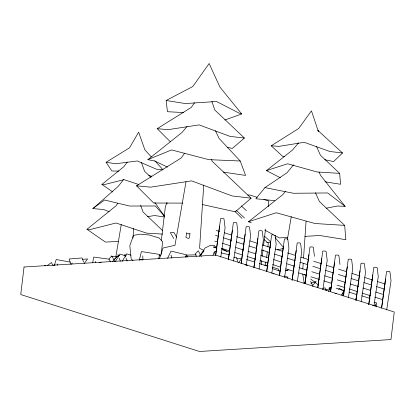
<?xml version="1.0" encoding="UTF-8"?>
<svg xmlns="http://www.w3.org/2000/svg" width="415" height="415" viewBox="0 0 415 415"><rect width="100%" height="100%" fill="white"/><g stroke="black" fill="none" stroke-linecap="round" stroke-linejoin="round"><path stroke-width="0.62" d="M95.336 262.659L95.388 261.419M203.724 185.137L199.589 248.295L204.081 250.582M302.805 269.003L303.199 263.193M303.552 258.026L306.062 221.221M132.971 238.106L133.656 228.406M161.295 240.83L165.398 206.395L167.001 202.857M161.144 254.426L162.654 241.852L159.153 237.977L149.301 235.004L139.907 234.169L133.474 235.393L129.807 245.701L131.171 258.986L133.049 260.573M261.305 264.417L261.756 260.615M262.285 256.18L263.043 249.846M263.572 245.41L265.533 228.935M268.178 206.763L268.858 201.057L263.847 199.459M266.606 257.57L267.276 251.952M267.872 246.961L268.318 243.216L264.35 239.746M278.273 270.845L278.481 269.096L272.401 267.161M215.655 255.184L220.614 218.575L222.725 218.446L223.981 218.845L225.091 227.866L220.759 256.968M228.333 259.889L233.38 222.642L235.492 222.513L236.747 222.912L237.857 231.933L233.526 261.035M253.949 267.379L258.908 230.776L261.019 230.641L262.275 231.041L263.385 240.067L259.053 269.164M271.675 234.843L266.715 271.446L270.684 242.391M292.155 280.224L297.202 242.972L299.314 242.842L300.569 243.242L301.679 252.268L297.348 281.365M305.009 283.647L309.969 247.039L312.08 246.909L313.335 247.309L314.446 256.33M343.304 295.843L348.263 259.24L350.374 259.105L351.63 259.51L352.74 268.531L348.408 297.628M215.655 255.204L219.623 226.128M228.416 259.271L232.384 230.19M245.151 234.257L241.182 263.333L246.147 226.709L248.253 226.58L249.508 226.979L250.619 236L246.287 265.102M253.949 267.4L257.917 238.324M283.445 246.458L279.477 275.534L284.441 238.905L286.547 238.775L287.803 239.175L288.918 248.201L284.581 277.298M292.155 280.234L296.211 250.525M305.009 283.668L308.978 254.592M321.739 258.654L317.771 287.735L322.735 251.106L324.841 250.976L326.097 251.376L327.212 260.397L322.88 289.499M334.506 262.721L330.537 291.797L335.496 255.173L337.608 255.043L338.863 255.443L339.973 264.464M343.304 295.864L347.272 266.788M360.033 270.855L355.982 300.564L361.029 263.307L363.135 263.172L364.396 263.572L365.506 272.598L361.175 301.695M372.8 274.922L368.743 304.631L373.796 267.369L375.902 267.239L377.157 267.639L378.267 276.665L373.936 305.762M385.566 278.989L381.598 308.065L386.557 271.436L388.668 271.306L389.924 271.706L391.034 280.732L386.702 309.829M271.82 273.231L276.151 244.134L275.041 235.108M115.899 256.387L121.273 224.479M287.367 239.533L291.273 216.63M186.024 181.687L174.969 245.301L163.043 248.035L159.474 258.825M92.716 262.705L93.728 257.072L109.104 259.183M139.305 260.252L141.432 251.573L159.702 254.437L158.639 258.778M264.941 265.579L265.849 261.901M54.241 265.662L56.222 259.541L70.088 262.062M375.082 306.249L376.597 302.903L374.133 302.338M212.957 255.241L214.804 251.355L216.682 251.806M167.572 258.317L171.011 251.106L186.672 254.852L185.614 257.072M115.303 261.569L119.956 254.063L124.822 255.614M122.088 261.341L126.741 253.835L130.995 255.189M287.294 278.247L287.958 277.173L284.311 276.011M328.369 291.496L331.362 286.672M341.467 295.024L344.128 290.733L336.223 288.218M342.686 295.236L343.682 293.628M355.785 298.769L356.781 297.161M338.63 289.437L339.314 288.342L342.292 290.241M200.678 254.8L205.052 247.957L210.742 245.291L214.508 245.322M194.568 102.713L191.305 107.412L157.212 128.671L170.306 141.748M184.597 153.182L181.329 157.897L136.519 185.837L153.726 203.028L182.574 203.106M238.511 262.825L241.789 258.265L236.835 258.581M127.275 162.016L123.914 166.633L101.914 184.4L112.823 191.969M117.787 203.314L115.894 205.918L86.979 229.272L105.415 242.064L118.259 241.478M71.556 264.049L72.314 263.032M84.188 263.499L87.596 258.934L82.637 259.334M123.794 179.254L118.342 186.262L92.872 208.579L103.864 209.565L109.145 211.723M293.55 164.812L287.045 172.744L264.92 187.616L255.879 198.754L274.766 200.658M187.082 126.44L182.118 132.375L147.875 159.651L154.79 161.03L167.473 167.131M298.577 142.812L292.476 150.085L266.466 170.607L280.379 177.796M285.551 191.315L282.656 194.765L248.471 221.735L251.22 222.871M114.53 259.359L117.362 256.174L112.232 261.772M312.173 285.992L316.204 281.463L310.762 283.295M199.2 256.283L203.895 251.163L200.756 254.307M318.295 131.503L317.885 130.414L342.536 152.985L333.598 161.57L324.727 159.692M211.863 101.374L214.742 109.934L244.399 138.055L232.359 148.43L227.384 147.33M211.515 159.396L212.127 161.212L251.106 198.173L235.284 211.806L202.37 204.543M47.445 265.527L51.408 262.508L52.814 265.211M53.592 265.564L55.081 264.433M92.872 208.579L104.596 200.004L129.537 206.027L155.376 205.985L164.734 216.604M284.716 156.45L282.807 156.45L271.182 145.79L298.707 128.479L311.452 110.847L318.305 131.228M118.975 171.068L111.889 171.016L106.105 162.265L129.563 147.807L138.636 132.162L144.876 149.846L151.376 156.995M183.596 112.558L167.458 111.713L166.135 100.497L192.825 86.502L209.134 63.516L219.898 87.041L241.706 113.964L224.857 120.008M147.875 159.651L171.582 149.924L208.683 159.635L240.228 161.01L245.587 175.431L223.431 172.116M303.764 283.072L304.973 282.667M266.466 170.607L287.616 163.775L317.076 171.966L339.667 173.377L340.559 184.281L324.976 181.775M248.471 221.735L276.265 212.755L314.985 223.519L344.673 225.376L345.851 239.704L319.628 235.492L304.921 236.379M285.935 270.73L288.28 270.015L285.157 270.59M322.668 288.389L325.038 287.828L326.356 290.78M325.485 289.826L330.226 288.705M277.303 249.877L282.957 248.59M326.252 208.195L337.488 206.001L345.161 206.359L320.759 175.612L319 172.147M147.631 216.64L154.645 215.546L164.542 216.998M111.635 256.792L115.749 256.309L118.685 256.595M233.946 257.393L236.426 257.238L237.769 261.434M247.843 195.076L249.711 194.962L257.16 197.333M266.622 242.536L270.476 242.298M287.652 237.416L279.337 237.919L264.713 230.092M196.285 254.846L186.869 255.08L187.347 256.885M200.046 254.753L201.301 254.717M162.69 234.102L146.708 233.147L115.987 223.011L90.091 229.547L86.979 229.272M271.182 145.79L279.025 146.365L304.2 142.304L329.816 151.491L342.536 152.985M140.306 259.759L142.869 259.972M99.273 262.311L101.193 262.472M44.555 265.719L45.837 265.828M101.914 184.4L104.279 184.608L123.986 179.633L138.745 184.509M157.212 128.671L167.893 129.682L199.112 124.889L229.952 136.364L244.399 138.055M136.519 185.837L150.557 187.17L191.59 180.867L232.12 195.947L251.106 198.173M106.105 162.265L115.785 163.759L137.329 160.963L156.336 169.164L163.079 169.854L154.847 160.802M159.038 255.355L160.927 255.656M166.135 100.497L185.36 103.553L216.5 101.499L239.149 113.139L241.706 113.964M244.928 264.837L247.454 265.242M334.915 293.4L336.809 293.706M372.577 305.497L375.103 305.902M264.92 187.616L293.509 193.271L327.643 192.954L345.161 206.359M221.076 252.854L229.23 254.8M148.7 175.462L151.817 176.261M216.106 230.496L219.587 231.414M214.835 241.172L217.735 241.94M217.04 248.082L213.377 246.956L216.365 248.035M221.926 249.581L229.718 252.185M224.308 232.763L231.601 235.087M236.462 236.633L244.368 239.154M249.835 240.897L257.741 243.413M262.602 244.959L270.502 247.48M275.368 249.026L282.662 251.35M287.522 252.901L295.423 255.417M300.896 257.16L308.796 259.676M313.662 261.227L321.563 263.743M326.423 265.294L333.722 267.618M338.583 269.164L346.483 271.685M351.956 273.428L359.857 275.944M364.718 277.49L372.623 280.011M377.484 281.557L385.385 284.073M215.535 235.315L218.57 236.28M223.436 237.831L231.337 240.347M236.197 241.898L244.103 244.414M248.964 245.96L256.864 248.481M261.73 250.027L269.631 252.548M274.497 254.094L282.397 256.61M287.258 258.161L295.158 260.677M300.024 262.228L307.925 264.744M312.791 266.295L320.691 268.811M325.552 270.362L333.458 272.878M338.318 274.424L346.219 276.945M351.085 278.491L358.985 281.012M363.846 282.558L371.752 285.074M376.613 286.625L384.513 289.141M222.424 243.247L230.33 245.763M235.798 247.506L243.698 250.027M247.957 251.381L255.858 253.897M260.719 255.448L268.624 257.964M273.485 259.515L281.386 262.031M286.858 263.774L294.152 266.098M299.013 267.644L306.918 270.165M311.779 271.711L319.68 274.227M324.546 275.778L332.446 278.294M337.307 279.845L345.213 282.361M350.073 283.912L358.586 286.62M362.84 287.979L370.74 290.495M375.606 292.041L383.507 294.562M214.259 245.991L216.692 246.764M221.553 248.315L229.454 250.831M234.926 252.574L242.827 255.09M247.086 256.449L255.593 259.157M259.847 260.516L267.748 263.032M272.613 264.578L280.514 267.099M285.987 268.842L293.887 271.358M298.748 272.904L306.654 275.425M310.908 276.779L319.415 279.492M323.674 280.846L331.575 283.362M337.042 285.105L344.948 287.621M349.202 288.98L357.709 291.688M361.968 293.042L370.476 295.755M374.729 297.109L382.635 299.63M265.714 265.029L268.147 265.802M361.688 295.796L370.201 298.51M246.422 259.468L254.929 262.176M259.282 263.561L267.789 266.274M348.994 292.113L356.895 294.629M272.281 268.624L280.182 271.14M344.367 292.103L343.148 291.714L343.874 293.452M330.988 288.015L329.168 287.434L329.889 289.172M342.826 293.047L344.04 293.431M126.368 255.178L124.547 254.597L125.506 256.916M119.582 255.412L117.761 254.831L118.483 256.569M221.818 248.606L226.766 251.288M272.982 273.371L274.087 274.04M304.558 274.403L306.576 275.933M310.607 278.994L318.679 285.11M241.281 205.928L246.36 210.566M236.41 210.555L244.497 217.942M264.464 236.177L270.647 241.826M166.233 202.868L167.183 203.734M339.667 173.377L320.458 155.251L316.51 146.511M344.673 225.376L319.431 201.55L315.447 192.731M150.993 177.361L144.586 171.26L141.349 162.312M162.773 230.761L143.061 212.003L140.659 205.358M235.03 211.609L242.007 218.306M240.228 161.01L219.016 138.33L215.478 130.73M272.23 234.19L273.054 235.165M275.119 237.598L283.803 247.817M154.847 202.499L164.423 216.044M176.655 237.198L173.828 232.286L170.358 232.613L173.818 238.615M114.836 261.554L111.796 255.837L108.958 259.022L110.478 261.881M201.332 256.537L198.303 250.805L195.164 253.949L196.378 256.242M310.679 281.386L313.035 286.329M342.655 293.239L343.376 294.977M125.989 258.078L127.198 260.978M119.209 258.306L120.412 261.206M83.56 262.13L82.134 257.938L69.123 258.996L70.96 264.386M185.816 255.842L186.164 257.051M171.032 255.121L171.914 258.14M213.958 252.346L214.311 253.555M375.959 303.92L376.763 306.929M302.743 274.113L304.268 283.398M57.171 263.883L57.337 265.159M142.781 255.92L142.926 259.681M24.039 266.995L20.75 294.557L199.459 351.484L390.961 339.563L394.25 312.002L215.541 255.075L24.039 266.995M186.563 232.997L185.946 237.499L188.592 238.49L189.396 237.655L190.013 233.152L189.209 233.993L186.563 232.997"/></g></svg>
